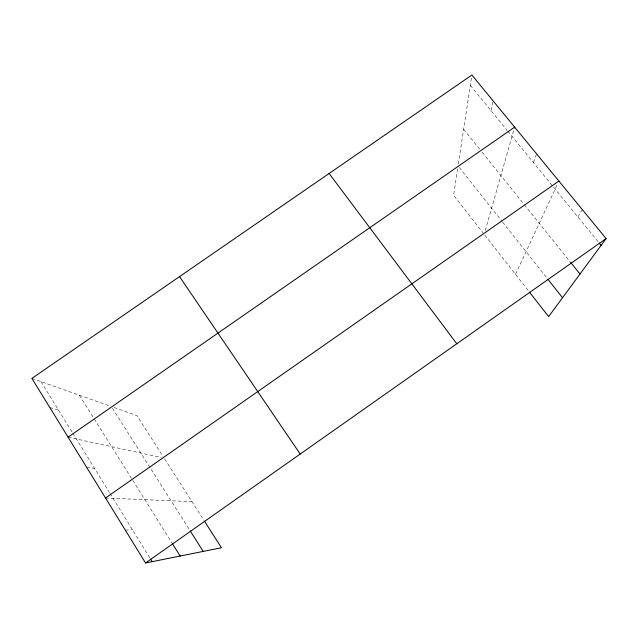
<?xml version="1.0" encoding="UTF-8"?>
<svg xmlns="http://www.w3.org/2000/svg" width="638" height="638" viewBox="0 0 638 638"><rect width="100%" height="100%" fill="white"/><g stroke="black" fill="none" stroke-linecap="round" stroke-linejoin="round"><path stroke-width="0.48" stroke-dasharray="3.19 2.39" d="M457.621 168.831L453.594 195.308L482.99 232.83M458.363 163.958L471.753 75.946M491.013 110.629L493.094 100.852M485.239 230.605L514.651 127.129M533.408 162.515L536.582 153.862M515.52 274.34L557.229 184.637M577.924 217L582.287 209.567M125.351 530.194L132.441 529.707M105.525 497.999L191.998 501.683M86.632 467.311L94.56 468.396M68.075 437.166L161.207 457.478M49.828 407.53L58.521 410.059M31.9 378.414L110.462 406.239M114.114 407.53L136.931 415.617L163.065 456.465M470.334 85.317L507.082 130.304M507.704 131.061L598.604 242.304M463.651 129.219L480.9 150.688M482.129 152.219L523.662 203.913M524.284 204.686L570.045 261.636M459.304 167.443L501.994 221.322M502.6 222.088L547.229 278.407M484.776 235.103L528.926 291.446M164.652 458.945L204.016 520.48M112.416 408.208L189.653 530.034M79.407 395.241L171.797 542.667M40.952 381.62L72.309 432.365M72.82 433.194L109.457 492.504M109.967 493.334L150.097 558.29"/><path stroke-width="0.96" d="M204.543 521.294L221.466 547.747L145.536 562.987L31.9 378.414L471.897 75.013L606.1 238.596L548.64 316.6L529.532 292.22M145.536 562.987L606.1 238.596M105.525 497.999L558.888 181.056M68.075 437.166L514.651 127.129M599.234 243.07L601.108 245.375M570.667 262.409L579.998 274.029M547.843 279.181L562.541 297.731M329.112 173.472L456.776 343.77M179.533 276.613L300.211 454.049M190.172 530.856L203.203 551.415M172.316 543.504L180.171 556.033M150.616 559.135L152.179 561.655"/></g></svg>
